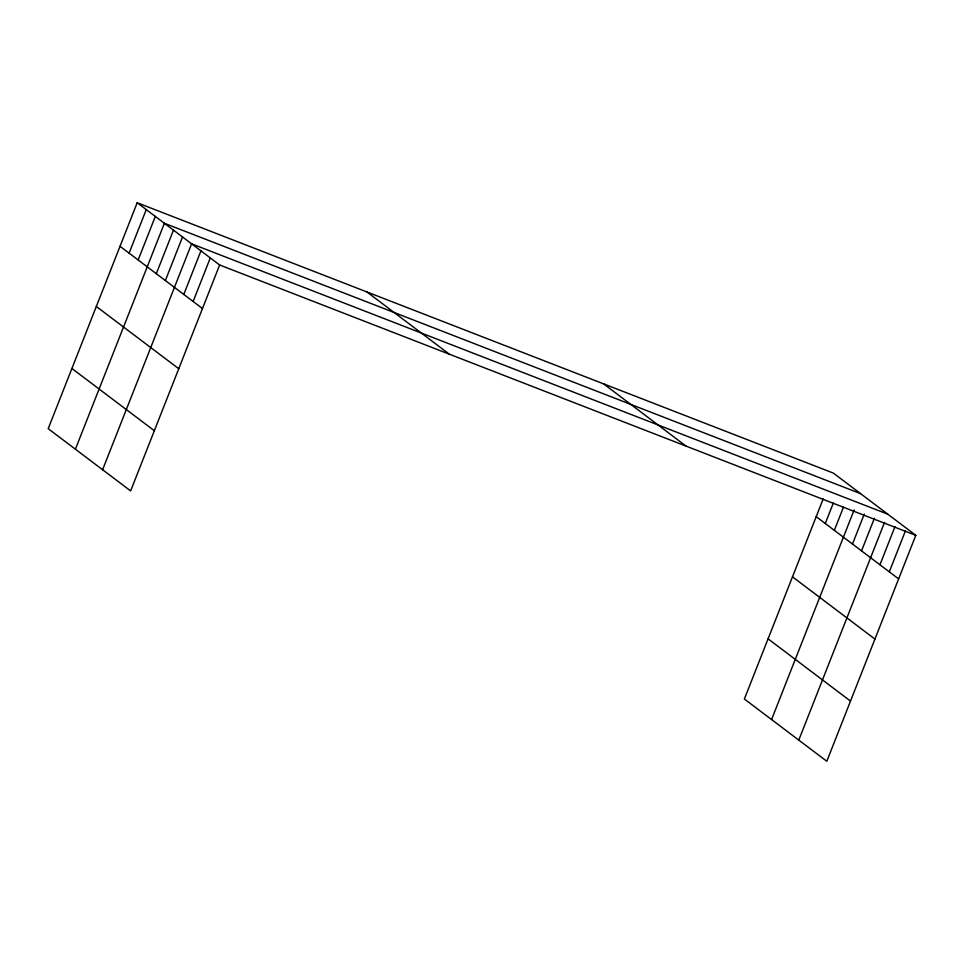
<?xml version="1.0" encoding="UTF-8"?>
<svg xmlns="http://www.w3.org/2000/svg" width="964" height="964" viewBox="0 0 964 964"><rect width="100%" height="100%" fill="white"/><g stroke="black" fill="none" stroke-linecap="round" stroke-linejoin="round"><path stroke-width="1.45" d="M137.189 202.741L48.2 428.667L130.634 490.905L219.635 264.98L137.189 202.741L833.366 473.095L915.8 535.333L826.811 761.259L744.365 699.021L823.172 498.954M129.104 253.146L146.263 209.586M138.165 259.991L155.325 216.43M75.409 449.2L164.398 223.274L860.563 493.64M156.313 273.692L173.472 230.131M165.374 280.536L182.533 236.975M102.606 469.745L191.607 243.82L887.772 514.173M183.787 294.43L200.946 250.869M193.125 301.491L210.285 257.93M825.268 523.5L833.318 503.088M834.342 530.345L843.452 507.209M771.574 719.554L854.128 509.968M852.477 544.045L864.274 514.089M861.539 550.89L874.408 518.222M798.782 740.099L884.554 522.343M879.951 564.796L894.966 526.669M889.302 571.845L905.389 531.007M219.635 264.98L915.8 535.333M816.207 516.656L898.641 578.894M603.633 383.877L686.067 446.115M792.492 576.834L874.938 639.084M366.935 291.959L449.369 354.198M768.079 638.843L850.513 701.081M120.03 246.302L202.476 308.54M96.328 306.48L178.762 368.718M71.902 368.489L154.348 430.727"/></g></svg>
